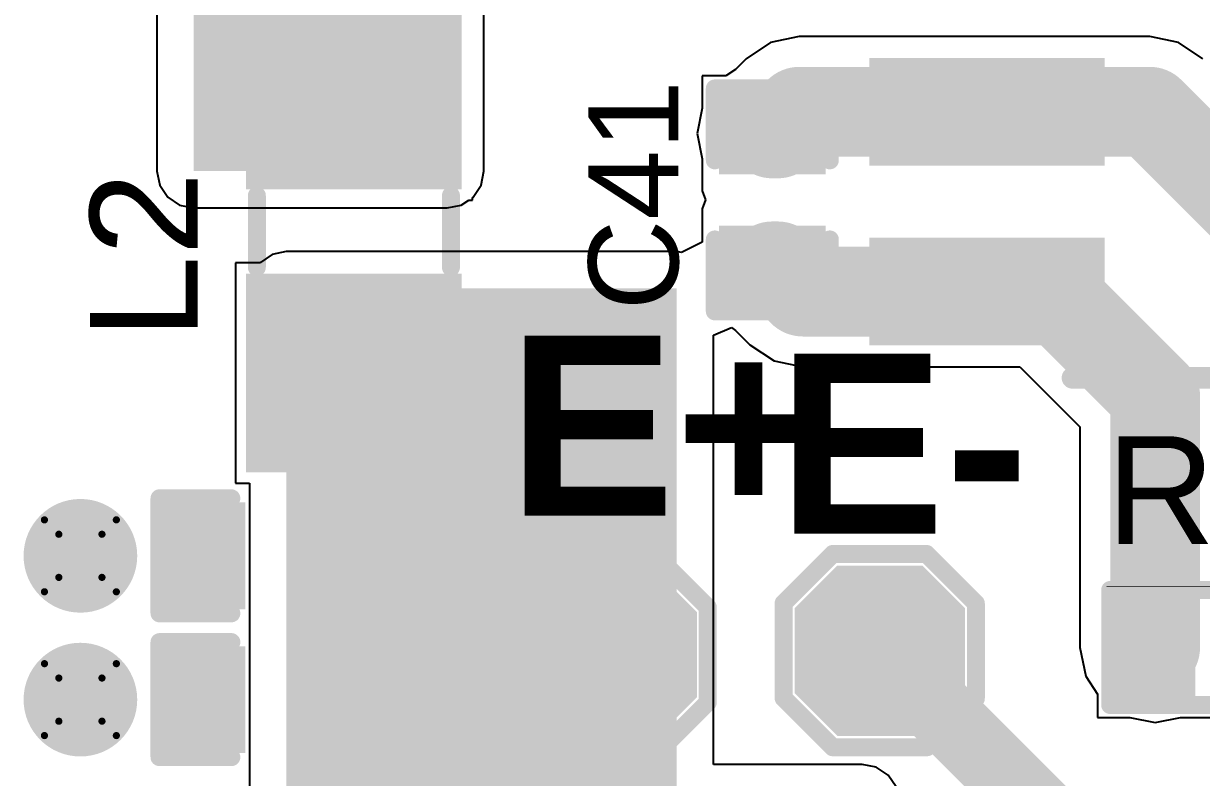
# Model space of a CAD drawing. Header units: inches. Extents: x -6 to 198, y 0 to 119.
# Drawn here: x 21.67 to 29.99, y 6.47 to 11.8 of the extents above; entities that cross this region are included whole.
import ezdxf

# ---------------------------------------------------------------- set-up
doc = ezdxf.new("R2010")
doc.units = ezdxf.units.IN
for name, color, linetype in [('Bottom Layer', 5, 'Continuous'), ('Bottom Solder', 6, 'Continuous'), ('Drill Drawing', 1, 'Continuous'), ('Top Layer', 1, 'Continuous'), ('Top Overlay', 2, 'Continuous'), ('Top Paste', 8, 'Continuous'), ('Top Solder', 216, 'Continuous'), ('Via Holes', 16, 'Continuous')]:
    doc.layers.add(name, color=color, linetype=linetype)
doc.styles.add('Arial', font='', dxfattribs={"height": 0.2})
doc.styles.add('Arial_Bold', font='', dxfattribs={"height": 0.2})
doc.styles.get('Arial').set_extended_font_data('Arial')
doc.styles.get('Arial_Bold').set_extended_font_data('Arial', bold=True)

# ---------------------------------------------------------------- blocks, each defined once
blk = doc.blocks.new('T____________0_5___6')
at = {"layer": 'Top Layer'}
blk.add_hatch(color=1, dxfattribs=at).paths.add_polyline_path([(0.25, 0.5), (-0.25, 0.5), (-0.5, 0.25), (-0.5, -0.25), (-0.25, -0.5), (0.25, -0.5), (0.5, -0.25), (0.5, 0.25)])
at = {"layer": 'Top Paste'}
blk.add_hatch(color=8, dxfattribs=at).paths.add_polyline_path([(0.25, 0.5), (-0.25, 0.5), (-0.5, 0.25), (-0.5, -0.25), (-0.25, -0.5), (0.25, -0.5), (0.5, -0.25), (0.5, 0.25)])
at = {"layer": 'Top Solder'}
blk.add_hatch(color=216, dxfattribs=at).paths.add_polyline_path([(0.3008, 0.6016), (-0.3008, 0.6016), (-0.6016, 0.3008), (-0.6016, -0.3008), (-0.3008, -0.6016), (0.3008, -0.6016), (0.6016, -0.3008), (0.6016, 0.3008)])
at = {"layer": 'Top Overlay'}
for points in [[(-0.3355, 0.6795, 0.127, 0.127, 0), (-0.6819, 0.3332, 0.127, 0.127, 0)], [(-0.3355, 0.6795, 0.127, 0.127, 0), (0.3365, 0.6795, 0.127, 0.127, 0)], [(0.3365, 0.6795, 0.127, 0.127, 0), (0.6836, 0.3324, 0.127, 0.127, 0)], [(-0.6819, 0.3332, 0.127, 0.127, 0), (-0.6819, -0.3341, 0.127, 0.127, 0)], [(0.6836, 0.3324, 0.127, 0.127, 0), (0.6836, -0.3298, 0.127, 0.127, 0)], [(-0.6819, -0.3341, 0.127, 0.127, 0), (-0.3374, -0.6786, 0.127, 0.127, 0)], [(0.6836, -0.3298, 0.127, 0.127, 0), (0.3349, -0.6786, 0.127, 0.127, 0)], [(-0.3374, -0.6786, 0.127, 0.127, 0), (0.3349, -0.6786, 0.127, 0.127, 0)]]:
    blk.add_lwpolyline(points, format="xyseb", dxfattribs=at)
for points in [[(-0.3673, 0.6795, 0.0635, 0.0635, 1), (-0.3038, 0.6795, 0.0635, 0.0635, 1)], [(-0.3673, 0.6795, 0.0635, 0.0635, 1), (-0.3038, 0.6795, 0.0635, 0.0635, 1)], [(0.3047, 0.6795, 0.0635, 0.0635, 1), (0.3682, 0.6795, 0.0635, 0.0635, 1)], [(0.3047, 0.6795, 0.0635, 0.0635, 1), (0.3682, 0.6795, 0.0635, 0.0635, 1)], [(-0.7136, 0.3332, 0.0635, 0.0635, 1), (-0.6501, 0.3332, 0.0635, 0.0635, 1)], [(-0.7136, 0.3332, 0.0635, 0.0635, 1), (-0.6501, 0.3332, 0.0635, 0.0635, 1)], [(0.6519, 0.3324, 0.0635, 0.0635, 1), (0.7154, 0.3324, 0.0635, 0.0635, 1)], [(0.6519, 0.3324, 0.0635, 0.0635, 1), (0.7154, 0.3324, 0.0635, 0.0635, 1)], [(-0.7136, -0.3341, 0.0635, 0.0635, 1), (-0.6501, -0.3341, 0.0635, 0.0635, 1)], [(-0.7136, -0.3341, 0.0635, 0.0635, 1), (-0.6501, -0.3341, 0.0635, 0.0635, 1)], [(0.6519, -0.3298, 0.0635, 0.0635, 1), (0.7154, -0.3298, 0.0635, 0.0635, 1)], [(0.6519, -0.3298, 0.0635, 0.0635, 1), (0.7154, -0.3298, 0.0635, 0.0635, 1)], [(-0.3691, -0.6786, 0.0635, 0.0635, 1), (-0.3056, -0.6786, 0.0635, 0.0635, 1)], [(-0.3691, -0.6786, 0.0635, 0.0635, 1), (-0.3056, -0.6786, 0.0635, 0.0635, 1)], [(0.3031, -0.6786, 0.0635, 0.0635, 1), (0.3666, -0.6786, 0.0635, 0.0635, 1)], [(0.3031, -0.6786, 0.0635, 0.0635, 1), (0.3666, -0.6786, 0.0635, 0.0635, 1)]]:
    blk.add_lwpolyline(points, format="xyseb", close=True, dxfattribs=at)
blk = doc.blocks.new('T____________0_5___7')
at = {"layer": 'Top Layer'}
blk.add_hatch(color=1, dxfattribs=at).paths.add_polyline_path([(0.25, 0.5), (-0.25, 0.5), (-0.5, 0.25), (-0.5, -0.25), (-0.25, -0.5), (0.25, -0.5), (0.5, -0.25), (0.5, 0.25)])
at = {"layer": 'Top Paste'}
blk.add_hatch(color=8, dxfattribs=at).paths.add_polyline_path([(0.25, 0.5), (-0.25, 0.5), (-0.5, 0.25), (-0.5, -0.25), (-0.25, -0.5), (0.25, -0.5), (0.5, -0.25), (0.5, 0.25)])
at = {"layer": 'Top Solder'}
blk.add_hatch(color=216, dxfattribs=at).paths.add_polyline_path([(0.3008, 0.6016), (-0.3008, 0.6016), (-0.6016, 0.3008), (-0.6016, -0.3008), (-0.3008, -0.6016), (0.3008, -0.6016), (0.6016, -0.3008), (0.6016, 0.3008)])
at = {"layer": 'Top Overlay'}
for points in [[(-0.3355, 0.6795, 0.127, 0.127, 0), (-0.6819, 0.3332, 0.127, 0.127, 0)], [(-0.3355, 0.6795, 0.127, 0.127, 0), (0.3365, 0.6795, 0.127, 0.127, 0)], [(0.3365, 0.6795, 0.127, 0.127, 0), (0.6836, 0.3324, 0.127, 0.127, 0)], [(-0.6819, 0.3332, 0.127, 0.127, 0), (-0.6819, -0.3341, 0.127, 0.127, 0)], [(0.6836, 0.3324, 0.127, 0.127, 0), (0.6836, -0.3298, 0.127, 0.127, 0)], [(-0.6819, -0.3341, 0.127, 0.127, 0), (-0.3374, -0.6786, 0.127, 0.127, 0)], [(0.6836, -0.3298, 0.127, 0.127, 0), (0.3349, -0.6786, 0.127, 0.127, 0)], [(-0.3374, -0.6786, 0.127, 0.127, 0), (0.3349, -0.6786, 0.127, 0.127, 0)]]:
    blk.add_lwpolyline(points, format="xyseb", dxfattribs=at)
for points in [[(-0.3673, 0.6795, 0.0635, 0.0635, 1), (-0.3038, 0.6795, 0.0635, 0.0635, 1)], [(-0.3673, 0.6795, 0.0635, 0.0635, 1), (-0.3038, 0.6795, 0.0635, 0.0635, 1)], [(0.3047, 0.6795, 0.0635, 0.0635, 1), (0.3682, 0.6795, 0.0635, 0.0635, 1)], [(0.3047, 0.6795, 0.0635, 0.0635, 1), (0.3682, 0.6795, 0.0635, 0.0635, 1)], [(-0.7136, 0.3332, 0.0635, 0.0635, 1), (-0.6501, 0.3332, 0.0635, 0.0635, 1)], [(-0.7136, 0.3332, 0.0635, 0.0635, 1), (-0.6501, 0.3332, 0.0635, 0.0635, 1)], [(0.6519, 0.3324, 0.0635, 0.0635, 1), (0.7154, 0.3324, 0.0635, 0.0635, 1)], [(0.6519, 0.3324, 0.0635, 0.0635, 1), (0.7154, 0.3324, 0.0635, 0.0635, 1)], [(-0.7136, -0.3341, 0.0635, 0.0635, 1), (-0.6501, -0.3341, 0.0635, 0.0635, 1)], [(-0.7136, -0.3341, 0.0635, 0.0635, 1), (-0.6501, -0.3341, 0.0635, 0.0635, 1)], [(0.6519, -0.3298, 0.0635, 0.0635, 1), (0.7154, -0.3298, 0.0635, 0.0635, 1)], [(0.6519, -0.3298, 0.0635, 0.0635, 1), (0.7154, -0.3298, 0.0635, 0.0635, 1)], [(-0.3691, -0.6786, 0.0635, 0.0635, 1), (-0.3056, -0.6786, 0.0635, 0.0635, 1)], [(-0.3691, -0.6786, 0.0635, 0.0635, 1), (-0.3056, -0.6786, 0.0635, 0.0635, 1)], [(0.3031, -0.6786, 0.0635, 0.0635, 1), (0.3666, -0.6786, 0.0635, 0.0635, 1)], [(0.3031, -0.6786, 0.0635, 0.0635, 1), (0.3666, -0.6786, 0.0635, 0.0635, 1)]]:
    blk.add_lwpolyline(points, format="xyseb", close=True, dxfattribs=at)
blk = doc.blocks.new('C___0402_27')
at = {"layer": 'Top Layer'}
for points in [[(-0.6985, -0.3175), (-0.6985, 0.3175), (-0.2413, 0.3175), (-0.2413, -0.3175)], [(0.2413, -0.3175), (0.2413, 0.3175), (0.6985, 0.3175), (0.6985, -0.3175)]]:
    blk.add_hatch(color=1, dxfattribs=at).paths.add_polyline_path(points)
at = {"layer": 'Top Paste'}
for points in [[(-0.6985, -0.3175), (-0.6985, 0.3175), (-0.2413, 0.3175), (-0.2413, -0.3175)], [(0.2413, -0.3175), (0.2413, 0.3175), (0.6985, 0.3175), (0.6985, -0.3175)]]:
    blk.add_hatch(color=8, dxfattribs=at).paths.add_polyline_path(points)
at = {"layer": 'Top Solder'}
for points in [[(-0.7585, -0.3775), (-0.7585, 0.3775), (-0.1813, 0.3775), (-0.1813, -0.3775)], [(0.1813, -0.3775), (0.1813, 0.3775), (0.7585, 0.3775), (0.7585, -0.3775)]]:
    blk.add_hatch(color=216, dxfattribs=at).paths.add_polyline_path(points)
at = {"layer": 'Top Overlay'}
for points in [[(-0.7874, -0.4064, 0.127, 0.127, 0), (-0.7874, 0.4064, 0.127, 0.127, 0)], [(-0.7874, 0.4064, 0.127, 0.127, 0), (-0.2794, 0.4064, 0.127, 0.127, 0)], [(0.2794, 0.4064, 0.127, 0.127, 0), (0.7874, 0.4064, 0.127, 0.127, 0)], [(0.7874, -0.4064, 0.127, 0.127, 0), (0.7874, 0.4064, 0.127, 0.127, 0)], [(-0.7874, -0.4064, 0.127, 0.127, 0), (-0.2794, -0.4064, 0.127, 0.127, 0)], [(0.2794, -0.4064, 0.127, 0.127, 0), (0.7874, -0.4064, 0.127, 0.127, 0)]]:
    blk.add_lwpolyline(points, format="xyseb", dxfattribs=at)
for points in [[(-0.8191, 0.4064, 0.0635, 0.0635, 1), (-0.7556, 0.4064, 0.0635, 0.0635, 1)], [(-0.8191, 0.4064, 0.0635, 0.0635, 1), (-0.7556, 0.4064, 0.0635, 0.0635, 1)], [(-0.3111, 0.4064, 0.0635, 0.0635, 1), (-0.2477, 0.4064, 0.0635, 0.0635, 1)], [(0.2477, 0.4064, 0.0635, 0.0635, 1), (0.3111, 0.4064, 0.0635, 0.0635, 1)], [(0.7556, 0.4064, 0.0635, 0.0635, 1), (0.8191, 0.4064, 0.0635, 0.0635, 1)], [(0.7556, 0.4064, 0.0635, 0.0635, 1), (0.8191, 0.4064, 0.0635, 0.0635, 1)], [(-0.8191, -0.4064, 0.0635, 0.0635, 1), (-0.7556, -0.4064, 0.0635, 0.0635, 1)], [(-0.8191, -0.4064, 0.0635, 0.0635, 1), (-0.7556, -0.4064, 0.0635, 0.0635, 1)], [(-0.3111, -0.4064, 0.0635, 0.0635, 1), (-0.2477, -0.4064, 0.0635, 0.0635, 1)], [(0.2477, -0.4064, 0.0635, 0.0635, 1), (0.3111, -0.4064, 0.0635, 0.0635, 1)], [(0.7556, -0.4064, 0.0635, 0.0635, 1), (0.8191, -0.4064, 0.0635, 0.0635, 1)], [(0.7556, -0.4064, 0.0635, 0.0635, 1), (0.8191, -0.4064, 0.0635, 0.0635, 1)]]:
    blk.add_lwpolyline(points, format="xyseb", close=True, dxfattribs=at)
blk = doc.blocks.new('SOP_16_29')
at = {"layer": 'Top Layer'}
for points in [[(-3.4556, 4.7244), (-1.9939, 4.7244), (-1.9939, 4.1656), (-3.4556, 4.1656)], [(1.9939, 4.7244), (3.4556, 4.7244), (3.4556, 4.1656), (1.9939, 4.1656)], [(-3.4556, 3.4544), (-1.9939, 3.4544), (-1.9939, 2.8956), (-3.4556, 2.8956)], [(1.9939, 3.4544), (3.4556, 3.4544), (3.4556, 2.8956), (1.9939, 2.8956)], [(-3.4556, 2.1844), (-1.9939, 2.1844), (-1.9939, 1.6256), (-3.4556, 1.6256)], [(1.9939, 2.1844), (3.4556, 2.1844), (3.4556, 1.6256), (1.9939, 1.6256)], [(-3.4556, 0.9144), (-1.9939, 0.9144), (-1.9939, 0.3556), (-3.4556, 0.3556)], [(1.9939, 0.9144), (3.4556, 0.9144), (3.4556, 0.3556), (1.9939, 0.3556)], [(-3.4556, -0.3556), (-1.9939, -0.3556), (-1.9939, -0.9144), (-3.4556, -0.9144)], [(1.9939, -0.3556), (3.4556, -0.3556), (3.4556, -0.9144), (1.9939, -0.9144)], [(-3.4556, -1.6256), (-1.9939, -1.6256), (-1.9939, -2.1844), (-3.4556, -2.1844)], [(1.9939, -1.6256), (3.4556, -1.6256), (3.4556, -2.1844), (1.9939, -2.1844)], [(-3.4556, -2.8956), (-1.9939, -2.8956), (-1.9939, -3.4544), (-3.4556, -3.4544)], [(1.9939, -2.8956), (3.4556, -2.8956), (3.4556, -3.4544), (1.9939, -3.4544)], [(-3.4556, -4.1656), (-1.9939, -4.1656), (-1.9939, -4.7244), (-3.4556, -4.7244)], [(1.9939, -4.1656), (3.4556, -4.1656), (3.4556, -4.7244), (1.9939, -4.7244)]]:
    blk.add_hatch(color=1, dxfattribs=at).paths.add_polyline_path(points)
at = {"layer": 'Top Paste'}
for points in [[(-3.4556, 4.7244), (-1.9939, 4.7244), (-1.9939, 4.1656), (-3.4556, 4.1656)], [(1.9939, 4.7244), (3.4556, 4.7244), (3.4556, 4.1656), (1.9939, 4.1656)], [(-3.4556, 3.4544), (-1.9939, 3.4544), (-1.9939, 2.8956), (-3.4556, 2.8956)], [(1.9939, 3.4544), (3.4556, 3.4544), (3.4556, 2.8956), (1.9939, 2.8956)], [(-3.4556, 2.1844), (-1.9939, 2.1844), (-1.9939, 1.6256), (-3.4556, 1.6256)], [(1.9939, 2.1844), (3.4556, 2.1844), (3.4556, 1.6256), (1.9939, 1.6256)], [(-3.4556, 0.9144), (-1.9939, 0.9144), (-1.9939, 0.3556), (-3.4556, 0.3556)], [(1.9939, 0.9144), (3.4556, 0.9144), (3.4556, 0.3556), (1.9939, 0.3556)], [(-3.4556, -0.3556), (-1.9939, -0.3556), (-1.9939, -0.9144), (-3.4556, -0.9144)], [(1.9939, -0.3556), (3.4556, -0.3556), (3.4556, -0.9144), (1.9939, -0.9144)], [(-3.4556, -1.6256), (-1.9939, -1.6256), (-1.9939, -2.1844), (-3.4556, -2.1844)], [(1.9939, -1.6256), (3.4556, -1.6256), (3.4556, -2.1844), (1.9939, -2.1844)], [(-3.4556, -2.8956), (-1.9939, -2.8956), (-1.9939, -3.4544), (-3.4556, -3.4544)], [(1.9939, -2.8956), (3.4556, -2.8956), (3.4556, -3.4544), (1.9939, -3.4544)], [(-3.4556, -4.1656), (-1.9939, -4.1656), (-1.9939, -4.7244), (-3.4556, -4.7244)], [(1.9939, -4.1656), (3.4556, -4.1656), (3.4556, -4.7244), (1.9939, -4.7244)]]:
    blk.add_hatch(color=8, dxfattribs=at).paths.add_polyline_path(points)
at = {"layer": 'Top Solder'}
for points in [[(-3.5572, 4.826), (-1.8923, 4.826), (-1.8923, 4.064), (-3.5572, 4.064)], [(1.8923, 4.826), (3.5572, 4.826), (3.5572, 4.064), (1.8923, 4.064)], [(-3.5572, 3.556), (-1.8923, 3.556), (-1.8923, 2.794), (-3.5572, 2.794)], [(1.8923, 3.556), (3.5572, 3.556), (3.5572, 2.794), (1.8923, 2.794)], [(-3.5572, 2.286), (-1.8923, 2.286), (-1.8923, 1.524), (-3.5572, 1.524)], [(1.8923, 2.286), (3.5572, 2.286), (3.5572, 1.524), (1.8923, 1.524)], [(-3.5572, 1.016), (-1.8923, 1.016), (-1.8923, 0.254), (-3.5572, 0.254)], [(1.8923, 1.016), (3.5572, 1.016), (3.5572, 0.254), (1.8923, 0.254)], [(-3.5572, -0.254), (-1.8923, -0.254), (-1.8923, -1.016), (-3.5572, -1.016)], [(1.8923, -0.254), (3.5572, -0.254), (3.5572, -1.016), (1.8923, -1.016)], [(-3.5572, -1.524), (-1.8923, -1.524), (-1.8923, -2.286), (-3.5572, -2.286)], [(1.8923, -1.524), (3.5572, -1.524), (3.5572, -2.286), (1.8923, -2.286)], [(-3.5572, -2.794), (-1.8923, -2.794), (-1.8923, -3.556), (-3.5572, -3.556)], [(1.8923, -2.794), (3.5572, -2.794), (3.5572, -3.556), (1.8923, -3.556)], [(-3.5572, -4.064), (-1.8923, -4.064), (-1.8923, -4.826), (-3.5572, -4.826)], [(1.8923, -4.064), (3.5572, -4.064), (3.5572, -4.826), (1.8923, -4.826)]]:
    blk.add_hatch(color=216, dxfattribs=at).paths.add_polyline_path(points)
at = {"layer": 'Top Overlay'}
for points in [[(-2.1209, 5.0546, 0.1524, 0.1524, 0), (2.1209, 5.0546, 0.1524, 0.1524, 0)], [(-3.7846, 4.318, 0.127, 0.127, 0), (-3.7846, 4.572, 0.127, 0.127, 0)], [(-3.7846, 4.572, 0.127, 0.127, 0), (-3.6576, 4.445, 0.127, 0.127, 0)], [(-3.7846, 4.318, 0.127, 0.127, 0), (-3.6576, 4.445, 0.127, 0.127, 0)], [(-2.1209, -5.0546, 0.1524, 0.1524, 0), (2.1209, -5.0546, 0.1524, 0.1524, 0)]]:
    blk.add_lwpolyline(points, format="xyseb", dxfattribs=at)
for points in [[(-2.159, 5.0546, 0.0762, 0.0762, 1), (-2.0828, 5.0546, 0.0762, 0.0762, 1)], [(2.0828, 5.0546, 0.0762, 0.0762, 1), (2.159, 5.0546, 0.0762, 0.0762, 1)], [(-3.8163, 4.572, 0.0635, 0.0635, 1), (-3.7529, 4.572, 0.0635, 0.0635, 1)], [(-3.8163, 4.572, 0.0635, 0.0635, 1), (-3.7529, 4.572, 0.0635, 0.0635, 1)], [(-3.6894, 4.445, 0.0635, 0.0635, 1), (-3.6258, 4.445, 0.0635, 0.0635, 1)], [(-3.6894, 4.445, 0.0635, 0.0635, 1), (-3.6258, 4.445, 0.0635, 0.0635, 1)], [(-3.8163, 4.318, 0.0635, 0.0635, 1), (-3.7529, 4.318, 0.0635, 0.0635, 1)], [(-3.8163, 4.318, 0.0635, 0.0635, 1), (-3.7529, 4.318, 0.0635, 0.0635, 1)], [(-2.159, -5.0546, 0.0762, 0.0762, 1), (-2.0828, -5.0546, 0.0762, 0.0762, 1)], [(2.0828, -5.0546, 0.0762, 0.0762, 1), (2.159, -5.0546, 0.0762, 0.0762, 1)]]:
    blk.add_lwpolyline(points, format="xyseb", close=True, dxfattribs=at)
blk = doc.blocks.new('R___0402_44')
at = {"layer": 'Top Layer'}
for points in [[(-0.6985, -0.3175), (-0.6985, 0.3175), (-0.2413, 0.3175), (-0.2413, -0.3175)], [(0.2413, -0.3175), (0.2413, 0.3175), (0.6985, 0.3175), (0.6985, -0.3175)]]:
    blk.add_hatch(color=1, dxfattribs=at).paths.add_polyline_path(points)
at = {"layer": 'Top Paste'}
for points in [[(-0.6985, -0.3175), (-0.6985, 0.3175), (-0.2413, 0.3175), (-0.2413, -0.3175)], [(0.2413, -0.3175), (0.2413, 0.3175), (0.6985, 0.3175), (0.6985, -0.3175)]]:
    blk.add_hatch(color=8, dxfattribs=at).paths.add_polyline_path(points)
at = {"layer": 'Top Solder'}
for points in [[(-0.7535, -0.3725), (-0.7535, 0.3725), (-0.1863, 0.3725), (-0.1863, -0.3725)], [(0.1863, -0.3725), (0.1863, 0.3725), (0.7535, 0.3725), (0.7535, -0.3725)]]:
    blk.add_hatch(color=216, dxfattribs=at).paths.add_polyline_path(points)
at = {"layer": 'Top Overlay'}
for points in [[(0.7874, 0.4064, 0.127, 0.127, 0), (-0.7874, 0.4064, 0.127, 0.127, 0)], [(-0.7874, 0.4064, 0.127, 0.127, 0), (-0.7874, -0.4064, 0.127, 0.127, 0)], [(0.7874, 0.4064, 0.127, 0.127, 0), (0.7874, -0.4064, 0.127, 0.127, 0)], [(0.7874, -0.4064, 0.127, 0.127, 0), (-0.7874, -0.4064, 0.127, 0.127, 0)], [(0.8128, -0.4318, 0.00323, 0.00323, 0), (-0.8128, -0.4318, 0.00323, 0.00323, 0)]]:
    blk.add_lwpolyline(points, format="xyseb", dxfattribs=at)
for points in [[(-0.8191, 0.4064, 0.0635, 0.0635, 1), (-0.7556, 0.4064, 0.0635, 0.0635, 1)], [(-0.8191, 0.4064, 0.0635, 0.0635, 1), (-0.7556, 0.4064, 0.0635, 0.0635, 1)], [(0.7556, 0.4064, 0.0635, 0.0635, 1), (0.8191, 0.4064, 0.0635, 0.0635, 1)], [(0.7556, 0.4064, 0.0635, 0.0635, 1), (0.8191, 0.4064, 0.0635, 0.0635, 1)], [(-0.8191, -0.4064, 0.0635, 0.0635, 1), (-0.7556, -0.4064, 0.0635, 0.0635, 1)], [(-0.8191, -0.4064, 0.0635, 0.0635, 1), (-0.7556, -0.4064, 0.0635, 0.0635, 1)], [(0.7556, -0.4064, 0.0635, 0.0635, 1), (0.8191, -0.4064, 0.0635, 0.0635, 1)], [(0.7556, -0.4064, 0.0635, 0.0635, 1), (0.8191, -0.4064, 0.0635, 0.0635, 1)], [(-0.8136, -0.4318, 0.00161, 0.00161, 1), (-0.812, -0.4318, 0.00161, 0.00161, 1)], [(0.812, -0.4318, 0.00161, 0.00161, 1), (0.8136, -0.4318, 0.00161, 0.00161, 1)]]:
    blk.add_lwpolyline(points, format="xyseb", close=True, dxfattribs=at)
blk = doc.blocks.new('I___0805_79')
at = {"layer": 'Top Layer'}
for points in [[(-1.6, 0.66), (-0.4, 0.66), (-0.4, -0.66), (-1.6, -0.66)], [(0.4, 0.66), (1.6, 0.66), (1.6, -0.66), (0.4, -0.66)]]:
    blk.add_hatch(color=1, dxfattribs=at).paths.add_polyline_path(points)
at = {"layer": 'Top Paste'}
for points in [[(-1.6, 0.66), (-0.4, 0.66), (-0.4, -0.66), (-1.6, -0.66)], [(0.4, 0.66), (1.6, 0.66), (1.6, -0.66), (0.4, -0.66)]]:
    blk.add_hatch(color=8, dxfattribs=at).paths.add_polyline_path(points)
at = {"layer": 'Top Solder'}
for points in [[(-1.7016, 0.7616), (-0.2984, 0.7616), (-0.2984, -0.7616), (-1.7016, -0.7616)], [(0.2984, 0.7616), (1.7016, 0.7616), (1.7016, -0.7616), (0.2984, -0.7616)]]:
    blk.add_hatch(color=216, dxfattribs=at).paths.add_polyline_path(points)
at = {"layer": 'Top Overlay'}
for points in [[(-0.254, 0.6858, 0.127, 0.127, 0), (0.254, 0.6858, 0.127, 0.127, 0)], [(-0.254, -0.6858, 0.127, 0.127, 0), (0.254, -0.6858, 0.127, 0.127, 0)]]:
    blk.add_lwpolyline(points, format="xyseb", dxfattribs=at)
for points in [[(-0.2857, 0.6858, 0.0635, 0.0635, 1), (-0.2223, 0.6858, 0.0635, 0.0635, 1)], [(0.2223, 0.6858, 0.0635, 0.0635, 1), (0.2857, 0.6858, 0.0635, 0.0635, 1)], [(-0.2857, -0.6858, 0.0635, 0.0635, 1), (-0.2223, -0.6858, 0.0635, 0.0635, 1)], [(0.2223, -0.6858, 0.0635, 0.0635, 1), (0.2857, -0.6858, 0.0635, 0.0635, 1)]]:
    blk.add_lwpolyline(points, format="xyseb", close=True, dxfattribs=at)
blk = doc.blocks.new('C___0402_90')
at = {"layer": 'Top Layer'}
for points in [[(-0.6985, -0.3175), (-0.6985, 0.3175), (-0.2413, 0.3175), (-0.2413, -0.3175)], [(0.2413, -0.3175), (0.2413, 0.3175), (0.6985, 0.3175), (0.6985, -0.3175)]]:
    blk.add_hatch(color=1, dxfattribs=at).paths.add_polyline_path(points)
at = {"layer": 'Top Paste'}
for points in [[(-0.6985, -0.3175), (-0.6985, 0.3175), (-0.2413, 0.3175), (-0.2413, -0.3175)], [(0.2413, -0.3175), (0.2413, 0.3175), (0.6985, 0.3175), (0.6985, -0.3175)]]:
    blk.add_hatch(color=8, dxfattribs=at).paths.add_polyline_path(points)
at = {"layer": 'Top Solder'}
for points in [[(-0.7585, -0.3775), (-0.7585, 0.3775), (-0.1813, 0.3775), (-0.1813, -0.3775)], [(0.1813, -0.3775), (0.1813, 0.3775), (0.7585, 0.3775), (0.7585, -0.3775)]]:
    blk.add_hatch(color=216, dxfattribs=at).paths.add_polyline_path(points)
at = {"layer": 'Top Overlay'}
for points in [[(-0.7874, 0.4064, 0.127, 0.127, 0), (-0.2794, 0.4064, 0.127, 0.127, 0)], [(-0.7874, 0.4064, 0.127, 0.127, 0), (-0.7874, -0.4064, 0.127, 0.127, 0)], [(0.2794, 0.4064, 0.127, 0.127, 0), (0.7874, 0.4064, 0.127, 0.127, 0)], [(0.7874, 0.4064, 0.127, 0.127, 0), (0.7874, -0.4064, 0.127, 0.127, 0)], [(-0.7874, -0.4064, 0.127, 0.127, 0), (-0.2794, -0.4064, 0.127, 0.127, 0)], [(0.2794, -0.4064, 0.127, 0.127, 0), (0.7874, -0.4064, 0.127, 0.127, 0)]]:
    blk.add_lwpolyline(points, format="xyseb", dxfattribs=at)
for points in [[(-0.8191, 0.4064, 0.0635, 0.0635, 1), (-0.7556, 0.4064, 0.0635, 0.0635, 1)], [(-0.8191, 0.4064, 0.0635, 0.0635, 1), (-0.7556, 0.4064, 0.0635, 0.0635, 1)], [(-0.3111, 0.4064, 0.0635, 0.0635, 1), (-0.2477, 0.4064, 0.0635, 0.0635, 1)], [(0.2477, 0.4064, 0.0635, 0.0635, 1), (0.3111, 0.4064, 0.0635, 0.0635, 1)], [(0.7556, 0.4064, 0.0635, 0.0635, 1), (0.8191, 0.4064, 0.0635, 0.0635, 1)], [(0.7556, 0.4064, 0.0635, 0.0635, 1), (0.8191, 0.4064, 0.0635, 0.0635, 1)], [(-0.8191, -0.4064, 0.0635, 0.0635, 1), (-0.7556, -0.4064, 0.0635, 0.0635, 1)], [(-0.8191, -0.4064, 0.0635, 0.0635, 1), (-0.7556, -0.4064, 0.0635, 0.0635, 1)], [(-0.3111, -0.4064, 0.0635, 0.0635, 1), (-0.2477, -0.4064, 0.0635, 0.0635, 1)], [(0.2477, -0.4064, 0.0635, 0.0635, 1), (0.3111, -0.4064, 0.0635, 0.0635, 1)], [(0.7556, -0.4064, 0.0635, 0.0635, 1), (0.8191, -0.4064, 0.0635, 0.0635, 1)], [(0.7556, -0.4064, 0.0635, 0.0635, 1), (0.8191, -0.4064, 0.0635, 0.0635, 1)]]:
    blk.add_lwpolyline(points, format="xyseb", close=True, dxfattribs=at)
blk = doc.blocks.new('C___0402_105')
at = {"layer": 'Top Layer'}
for points in [[(-0.6985, -0.3175), (-0.6985, 0.3175), (-0.2413, 0.3175), (-0.2413, -0.3175)], [(0.2413, -0.3175), (0.2413, 0.3175), (0.6985, 0.3175), (0.6985, -0.3175)]]:
    blk.add_hatch(color=1, dxfattribs=at).paths.add_polyline_path(points)
at = {"layer": 'Top Paste'}
for points in [[(-0.6985, -0.3175), (-0.6985, 0.3175), (-0.2413, 0.3175), (-0.2413, -0.3175)], [(0.2413, -0.3175), (0.2413, 0.3175), (0.6985, 0.3175), (0.6985, -0.3175)]]:
    blk.add_hatch(color=8, dxfattribs=at).paths.add_polyline_path(points)
at = {"layer": 'Top Solder'}
for points in [[(-0.7585, -0.3775), (-0.7585, 0.3775), (-0.1813, 0.3775), (-0.1813, -0.3775)], [(0.1813, -0.3775), (0.1813, 0.3775), (0.7585, 0.3775), (0.7585, -0.3775)]]:
    blk.add_hatch(color=216, dxfattribs=at).paths.add_polyline_path(points)
at = {"layer": 'Top Overlay'}
for points in [[(-0.7874, 0.4064, 0.127, 0.127, 0), (-0.7874, -0.4064, 0.127, 0.127, 0)], [(-0.2794, 0.4064, 0.127, 0.127, 0), (-0.7874, 0.4064, 0.127, 0.127, 0)], [(0.7874, 0.4064, 0.127, 0.127, 0), (0.2794, 0.4064, 0.127, 0.127, 0)], [(0.7874, 0.4064, 0.127, 0.127, 0), (0.7874, -0.4064, 0.127, 0.127, 0)], [(-0.2794, -0.4064, 0.127, 0.127, 0), (-0.7874, -0.4064, 0.127, 0.127, 0)], [(0.7874, -0.4064, 0.127, 0.127, 0), (0.2794, -0.4064, 0.127, 0.127, 0)]]:
    blk.add_lwpolyline(points, format="xyseb", dxfattribs=at)
for points in [[(-0.8191, 0.4064, 0.0635, 0.0635, 1), (-0.7556, 0.4064, 0.0635, 0.0635, 1)], [(-0.8191, 0.4064, 0.0635, 0.0635, 1), (-0.7556, 0.4064, 0.0635, 0.0635, 1)], [(-0.3111, 0.4064, 0.0635, 0.0635, 1), (-0.2477, 0.4064, 0.0635, 0.0635, 1)], [(0.2477, 0.4064, 0.0635, 0.0635, 1), (0.3111, 0.4064, 0.0635, 0.0635, 1)], [(0.7556, 0.4064, 0.0635, 0.0635, 1), (0.8191, 0.4064, 0.0635, 0.0635, 1)], [(0.7556, 0.4064, 0.0635, 0.0635, 1), (0.8191, 0.4064, 0.0635, 0.0635, 1)], [(-0.8191, -0.4064, 0.0635, 0.0635, 1), (-0.7556, -0.4064, 0.0635, 0.0635, 1)], [(-0.8191, -0.4064, 0.0635, 0.0635, 1), (-0.7556, -0.4064, 0.0635, 0.0635, 1)], [(-0.3111, -0.4064, 0.0635, 0.0635, 1), (-0.2477, -0.4064, 0.0635, 0.0635, 1)], [(0.2477, -0.4064, 0.0635, 0.0635, 1), (0.3111, -0.4064, 0.0635, 0.0635, 1)], [(0.7556, -0.4064, 0.0635, 0.0635, 1), (0.8191, -0.4064, 0.0635, 0.0635, 1)], [(0.7556, -0.4064, 0.0635, 0.0635, 1), (0.8191, -0.4064, 0.0635, 0.0635, 1)]]:
    blk.add_lwpolyline(points, format="xyseb", close=True, dxfattribs=at)

msp = doc.modelspace()

# ---------------------------------------------------------------- hatches: boundary and pattern name
at = {"layer": 'Bottom Layer'}
h = msp.add_hatch(color=5, dxfattribs=at)
edge = h.paths.add_edge_path()
edge.add_arc((22.0726, 8.0391), 0.3, 0, 360)
h = msp.add_hatch(color=5, dxfattribs=at)
edge = h.paths.add_edge_path()
edge.add_arc((22.0726, 7.0231), 0.3, 0, 360)
at = {"layer": 'Bottom Solder'}
h = msp.add_hatch(color=6, dxfattribs=at)
edge = h.paths.add_edge_path()
edge.add_arc((22.0726, 8.0391), 0.4016, 0, 360)
h = msp.add_hatch(color=6, dxfattribs=at)
edge = h.paths.add_edge_path()
edge.add_arc((22.0726, 7.0231), 0.4016, 0, 360)
at = {"layer": 'Top Layer'}
for points in [[(22.8726, 10.7569), (23.8621, 10.7569), (23.8621, 16.764), (22.8726, 16.764)], [(22.8726, 10.7569), (24.6653, 10.7569), (24.6653, 11.9124), (22.8726, 11.9124)], [(23.5273, 2.1068), (26.2865, 2.1068), (26.2865, 9.929), (23.5273, 9.929)]]:
    msp.add_hatch(color=1, dxfattribs=at).paths.add_polyline_path(points)
h = msp.add_hatch(color=1, dxfattribs=at)
edge = h.paths.add_edge_path()
edge.add_arc((22.0726, 8.0391), 0.3, 0, 360)
h = msp.add_hatch(color=1, dxfattribs=at)
edge = h.paths.add_edge_path()
edge.add_arc((22.0726, 7.0231), 0.3, 0, 360)
at = {"layer": 'Top Solder'}
h = msp.add_hatch(color=216, dxfattribs=at)
edge = h.paths.add_edge_path()
edge.add_arc((22.0726, 8.0391), 0.4016, 0, 360)
h = msp.add_hatch(color=216, dxfattribs=at)
edge = h.paths.add_edge_path()
edge.add_arc((22.0726, 7.0231), 0.4016, 0, 360)
at = {"layer": 'Via Holes'}
h = msp.add_hatch(color=7, dxfattribs=at)
edge = h.paths.add_edge_path()
edge.add_arc((22.0726, 8.0391), 0.15, 0, 360)
h = msp.add_hatch(color=7, dxfattribs=at)
edge = h.paths.add_edge_path()
edge.add_arc((22.0726, 7.0231), 0.15, 0, 360)

# ---------------------------------------------------------------- linework, layer by layer
at = {"layer": 'Drill Drawing'}
for points in [[(21.8186, 8.2931, 0.0508, 0.0508, 0), (22.3266, 8.2931, 0.0508, 0.0508, 0)], [(21.8186, 7.7851, 0.0508, 0.0508, 0), (21.8186, 8.2931, 0.0508, 0.0508, 0)], [(22.3266, 7.7851, 0.0508, 0.0508, 0), (22.3266, 8.2931, 0.0508, 0.0508, 0)], [(21.9202, 8.1915, 0.0508, 0.0508, 0), (22.225, 8.1915, 0.0508, 0.0508, 0)], [(21.9202, 7.8867, 0.0508, 0.0508, 0), (21.9202, 8.1915, 0.0508, 0.0508, 0)], [(22.225, 7.8867, 0.0508, 0.0508, 0), (22.225, 8.1915, 0.0508, 0.0508, 0)], [(21.9202, 7.8867, 0.0508, 0.0508, 0), (22.225, 7.8867, 0.0508, 0.0508, 0)], [(21.8186, 7.7851, 0.0508, 0.0508, 0), (22.3266, 7.7851, 0.0508, 0.0508, 0)], [(21.8186, 7.2771, 0.0508, 0.0508, 0), (22.3266, 7.2771, 0.0508, 0.0508, 0)], [(21.8186, 6.7691, 0.0508, 0.0508, 0), (21.8186, 7.2771, 0.0508, 0.0508, 0)], [(22.3266, 6.7691, 0.0508, 0.0508, 0), (22.3266, 7.2771, 0.0508, 0.0508, 0)], [(21.9202, 7.1755, 0.0508, 0.0508, 0), (22.225, 7.1755, 0.0508, 0.0508, 0)], [(21.9202, 6.8707, 0.0508, 0.0508, 0), (21.9202, 7.1755, 0.0508, 0.0508, 0)], [(22.225, 6.8707, 0.0508, 0.0508, 0), (22.225, 7.1755, 0.0508, 0.0508, 0)], [(21.9202, 6.8707, 0.0508, 0.0508, 0), (22.225, 6.8707, 0.0508, 0.0508, 0)], [(21.8186, 6.7691, 0.0508, 0.0508, 0), (22.3266, 6.7691, 0.0508, 0.0508, 0)]]:
    msp.add_lwpolyline(points, format="xyseb", dxfattribs=at)
for points in [[(21.8059, 8.2931, 0.0254, 0.0254, 1), (21.8313, 8.2931, 0.0254, 0.0254, 1)], [(21.8059, 8.2931, 0.0254, 0.0254, 1), (21.8313, 8.2931, 0.0254, 0.0254, 1)], [(22.3139, 8.2931, 0.0254, 0.0254, 1), (22.3393, 8.2931, 0.0254, 0.0254, 1)], [(22.3139, 8.2931, 0.0254, 0.0254, 1), (22.3393, 8.2931, 0.0254, 0.0254, 1)], [(21.9075, 8.1915, 0.0254, 0.0254, 1), (21.9329, 8.1915, 0.0254, 0.0254, 1)], [(21.9075, 8.1915, 0.0254, 0.0254, 1), (21.9329, 8.1915, 0.0254, 0.0254, 1)], [(22.2123, 8.1915, 0.0254, 0.0254, 1), (22.2377, 8.1915, 0.0254, 0.0254, 1)], [(22.2123, 8.1915, 0.0254, 0.0254, 1), (22.2377, 8.1915, 0.0254, 0.0254, 1)], [(21.9075, 7.8867, 0.0254, 0.0254, 1), (21.9329, 7.8867, 0.0254, 0.0254, 1)], [(21.9075, 7.8867, 0.0254, 0.0254, 1), (21.9329, 7.8867, 0.0254, 0.0254, 1)], [(22.2123, 7.8867, 0.0254, 0.0254, 1), (22.2377, 7.8867, 0.0254, 0.0254, 1)], [(22.2123, 7.8867, 0.0254, 0.0254, 1), (22.2377, 7.8867, 0.0254, 0.0254, 1)], [(21.8059, 7.7851, 0.0254, 0.0254, 1), (21.8313, 7.7851, 0.0254, 0.0254, 1)], [(21.8059, 7.7851, 0.0254, 0.0254, 1), (21.8313, 7.7851, 0.0254, 0.0254, 1)], [(22.3139, 7.7851, 0.0254, 0.0254, 1), (22.3393, 7.7851, 0.0254, 0.0254, 1)], [(22.3139, 7.7851, 0.0254, 0.0254, 1), (22.3393, 7.7851, 0.0254, 0.0254, 1)], [(21.8059, 7.2771, 0.0254, 0.0254, 1), (21.8313, 7.2771, 0.0254, 0.0254, 1)], [(21.8059, 7.2771, 0.0254, 0.0254, 1), (21.8313, 7.2771, 0.0254, 0.0254, 1)], [(22.3139, 7.2771, 0.0254, 0.0254, 1), (22.3393, 7.2771, 0.0254, 0.0254, 1)], [(22.3139, 7.2771, 0.0254, 0.0254, 1), (22.3393, 7.2771, 0.0254, 0.0254, 1)], [(21.9075, 7.1755, 0.0254, 0.0254, 1), (21.9329, 7.1755, 0.0254, 0.0254, 1)], [(21.9075, 7.1755, 0.0254, 0.0254, 1), (21.9329, 7.1755, 0.0254, 0.0254, 1)], [(22.2123, 7.1755, 0.0254, 0.0254, 1), (22.2377, 7.1755, 0.0254, 0.0254, 1)], [(22.2123, 7.1755, 0.0254, 0.0254, 1), (22.2377, 7.1755, 0.0254, 0.0254, 1)], [(21.9075, 6.8707, 0.0254, 0.0254, 1), (21.9329, 6.8707, 0.0254, 0.0254, 1)], [(21.9075, 6.8707, 0.0254, 0.0254, 1), (21.9329, 6.8707, 0.0254, 0.0254, 1)], [(22.2123, 6.8707, 0.0254, 0.0254, 1), (22.2377, 6.8707, 0.0254, 0.0254, 1)], [(22.2123, 6.8707, 0.0254, 0.0254, 1), (22.2377, 6.8707, 0.0254, 0.0254, 1)], [(21.8059, 6.7691, 0.0254, 0.0254, 1), (21.8313, 6.7691, 0.0254, 0.0254, 1)], [(21.8059, 6.7691, 0.0254, 0.0254, 1), (21.8313, 6.7691, 0.0254, 0.0254, 1)], [(22.3139, 6.7691, 0.0254, 0.0254, 1), (22.3393, 6.7691, 0.0254, 0.0254, 1)], [(22.3139, 6.7691, 0.0254, 0.0254, 1), (22.3393, 6.7691, 0.0254, 0.0254, 1)]]:
    msp.add_lwpolyline(points, format="xyseb", close=True, dxfattribs=at)
at = {"layer": 'Top Layer'}
for p, q in [((22.6136, 11.9124), (22.6136, 10.7569)), ((24.9242, 10.7569), (24.9242, 11.9124)), ((26.9494, 11.6665), (26.7772, 11.5514)), ((27.1526, 11.7069), (26.9494, 11.6665)), ((29.6291, 11.7069), (27.1526, 11.7069)), ((27.1526, 11.7069), (27.1526, 11.7069)), ((29.8323, 11.6665), (29.6291, 11.7069)), ((29.6291, 11.7069), (29.6291, 11.7069)), ((30.0045, 11.5514), (29.8323, 11.6665)), ((26.7772, 11.5514), (26.7015, 11.4757)), ((26.7772, 11.5514), (26.7772, 11.5514)), ((26.6331, 11.43), (26.4668, 11.43)), ((26.4668, 11.43), (26.4668, 11.2026)), ((26.7015, 11.4757), (26.6331, 11.43)), ((26.4668, 11.2026), (26.4312, 11.0236)), ((26.4312, 11.0236), (26.4668, 10.8446)), ((26.4668, 10.8446), (26.4668, 10.6172)), ((22.6136, 10.7569), (22.6333, 10.6578)), ((24.9045, 10.6578), (24.9242, 10.7569)), ((22.6333, 10.6578), (22.6895, 10.5738)), ((24.8484, 10.5738), (24.9045, 10.6578)), ((22.6895, 10.5738), (22.7735, 10.5176)), ((24.8431, 10.5702), (24.8484, 10.5738)), ((26.4668, 10.6172), (26.4668, 10.6172)), ((26.4668, 10.6172), (26.4905, 10.5537)), ((22.7735, 10.5176), (22.8726, 10.4979)), ((22.8726, 10.4979), (24.6653, 10.4979)), ((24.6653, 10.4979), (24.7644, 10.5176)), ((24.7644, 10.5176), (24.8169, 10.5527)), ((24.8169, 10.5527), (24.8431, 10.5527)), ((24.8431, 10.5527), (24.8431, 10.5702)), ((26.4905, 10.5537), (26.4668, 10.4902)), ((26.4668, 10.4902), (26.4668, 10.4902)), ((26.4668, 10.4902), (26.4668, 10.2628)), ((26.4655, 10.256), (26.3211, 10.1811)), ((26.4668, 10.2628), (26.4655, 10.256)), ((23.4282, 10.1683), (23.3442, 10.1122)), ((23.5273, 10.188), (23.4282, 10.1683)), ((26.2865, 10.188), (23.5273, 10.188)), ((26.3211, 10.1811), (26.2865, 10.188)), ((23.3416, 10.1083), (23.1675, 10.1083)), ((23.1675, 10.1083), (23.1675, 8.5527)), ((23.3442, 10.1122), (23.3416, 10.1083)), ((26.5455, 9.5974), (26.6725, 9.6511)), ((26.5455, 6.5658), (26.5455, 9.5974)), ((26.6725, 9.6511), (26.7015, 9.6317)), ((26.7015, 9.6317), (26.8026, 9.5306)), ((26.8026, 9.5306), (26.9748, 9.4155)), ((26.9748, 9.4155), (27.178, 9.3751)), ((27.178, 9.3751), (27.178, 9.3751)), ((27.178, 9.3751), (28.7107, 9.3751)), ((28.7107, 9.3751), (29.1363, 8.9495)), ((29.1363, 8.9495), (29.1363, 7.3914)), ((23.1675, 8.5527), (23.2683, 8.5527)), ((23.2683, 8.5527), (23.2683, 2.1068)), ((29.1363, 7.3914), (29.1767, 7.1882)), ((29.1767, 7.1882), (29.2608, 7.0624)), ((29.2608, 7.0624), (29.2608, 6.8961)), ((29.2608, 6.8961), (29.4882, 6.8961)), ((29.4882, 6.8961), (29.6672, 6.8605)), ((29.6672, 6.8605), (29.8462, 6.8961)), ((29.8462, 6.8961), (30.0736, 6.8961)), ((27.5971, 6.5658), (26.5455, 6.5658)), ((27.6962, 6.5461), (27.5971, 6.5658)), ((27.7802, 6.4899), (27.6962, 6.5461)), ((27.8364, 6.4059), (27.7802, 6.4899))]:
    msp.add_line(p, q, dxfattribs=at)
for points in [[(27.0002, 11.0236, 0.635, 0.635, 0), (27.1526, 11.176, 0.635, 0.635, 0)], [(27.1526, 11.176, 0.635, 0.635, 0), (29.6291, 11.176, 0.635, 0.635, 0)], [(29.6291, 11.176, 0.635, 0.635, 0), (32.1564, 8.6487, 0.635, 0.635, 0)], [(26.9621, 11.0236, 0.635, 0.635, 0), (27.0002, 11.0236, 0.635, 0.635, 0)], [(26.9621, 10.0838, 0.635, 0.635, 0), (27.0002, 10.0838, 0.635, 0.635, 0)], [(27.0002, 10.0838, 0.635, 0.635, 0), (27.178, 9.906, 0.635, 0.635, 0)], [(27.178, 9.906, 0.635, 0.635, 0), (28.4791, 9.906, 0.635, 0.635, 0)], [(28.4791, 9.906, 0.635, 0.635, 0), (28.9306, 9.906, 0.635, 0.635, 0)], [(28.9306, 9.906, 0.635, 0.635, 0), (29.6672, 9.1694, 0.635, 0.635, 0)], [(24.4713, 9.3124, 0.508, 0.508, 0), (24.5681, 9.2156, 0.508, 0.508, 0)], [(24.5681, 8.1217, 0.508, 0.508, 0), (24.5681, 9.2156, 0.508, 0.508, 0)], [(29.6672, 7.3914, 0.635, 0.635, 0), (29.6672, 9.1694, 0.635, 0.635, 0)], [(24.5681, 8.1217, 0.508, 0.508, 0), (24.6507, 8.0391, 0.508, 0.508, 0)], [(27.7218, 7.3686, 0.508, 0.508, 0), (28.8876, 6.2028, 0.508, 0.508, 0)]]:
    msp.add_lwpolyline(points, format="xyseb", dxfattribs=at)
for points in [[(26.9938, 11.176, 0.3175, 0.3175, 1), (27.3114, 11.176, 0.3175, 0.3175, 1)], [(26.9938, 11.176, 0.3175, 0.3175, 1), (27.3114, 11.176, 0.3175, 0.3175, 1)], [(29.4703, 11.176, 0.3175, 0.3175, 1), (29.7878, 11.176, 0.3175, 0.3175, 1)], [(29.4703, 11.176, 0.3175, 0.3175, 1), (29.7878, 11.176, 0.3175, 0.3175, 1)], [(26.8033, 11.0236, 0.3175, 0.3175, 1), (27.1209, 11.0236, 0.3175, 0.3175, 1)], [(26.8414, 11.0236, 0.3175, 0.3175, 1), (27.159, 11.0236, 0.3175, 0.3175, 1)], [(26.8414, 11.0236, 0.3175, 0.3175, 1), (27.159, 11.0236, 0.3175, 0.3175, 1)], [(26.8033, 10.0838, 0.3175, 0.3175, 1), (27.1209, 10.0838, 0.3175, 0.3175, 1)], [(26.8414, 10.0838, 0.3175, 0.3175, 1), (27.159, 10.0838, 0.3175, 0.3175, 1)], [(26.8414, 10.0838, 0.3175, 0.3175, 1), (27.159, 10.0838, 0.3175, 0.3175, 1)], [(27.0192, 9.906, 0.3175, 0.3175, 1), (27.3367, 9.906, 0.3175, 0.3175, 1)], [(27.0192, 9.906, 0.3175, 0.3175, 1), (27.3367, 9.906, 0.3175, 0.3175, 1)], [(28.3204, 9.906, 0.3175, 0.3175, 1), (28.6379, 9.906, 0.3175, 0.3175, 1)], [(28.3204, 9.906, 0.3175, 0.3175, 1), (28.6379, 9.906, 0.3175, 0.3175, 1)], [(28.7718, 9.906, 0.3175, 0.3175, 1), (29.0893, 9.906, 0.3175, 0.3175, 1)], [(28.7718, 9.906, 0.3175, 0.3175, 1), (29.0893, 9.906, 0.3175, 0.3175, 1)], [(24.3443, 9.3124, 0.254, 0.254, 1), (24.5983, 9.3124, 0.254, 0.254, 1)], [(24.4411, 9.2156, 0.254, 0.254, 1), (24.6951, 9.2156, 0.254, 0.254, 1)], [(24.4411, 9.2156, 0.254, 0.254, 1), (24.6951, 9.2156, 0.254, 0.254, 1)], [(29.5084, 9.1694, 0.3175, 0.3175, 1), (29.8259, 9.1694, 0.3175, 0.3175, 1)], [(29.5084, 9.1694, 0.3175, 0.3175, 1), (29.8259, 9.1694, 0.3175, 0.3175, 1)], [(24.4411, 8.1217, 0.254, 0.254, 1), (24.6951, 8.1217, 0.254, 0.254, 1)], [(24.4411, 8.1217, 0.254, 0.254, 1), (24.6951, 8.1217, 0.254, 0.254, 1)], [(24.5237, 8.0391, 0.254, 0.254, 1), (24.7777, 8.0391, 0.254, 0.254, 1)], [(29.5084, 7.3914, 0.3175, 0.3175, 1), (29.8259, 7.3914, 0.3175, 0.3175, 1)], [(27.5948, 7.3686, 0.254, 0.254, 1), (27.8488, 7.3686, 0.254, 0.254, 1)]]:
    msp.add_lwpolyline(points, format="xyseb", close=True, dxfattribs=at)

# ---------------------------------------------------------------- block references
for name, p in [('SOP_16_29', (31.2039, 14.351)), ('C___0402_27', (23.4188, 8.0391))]:
    msp.add_blockref(name, p)
for name, p, rotation in [('I___0805_79', (24.0053, 10.3305), 90), ('C___0402_90', (26.9621, 10.5537), 90), ('T____________0_5___7', (25.8277, 7.3406), 90), ('T____________0_5___6', (27.7218, 7.3686), 90), ('R___0402_44', (30.1371, 7.3914), 180), ('C___0402_105', (23.4188, 7.0231), 180)]:
    msp.add_blockref(name, p, dxfattribs=dict(rotation=rotation))

# ---------------------------------------------------------------- texts
at = {"layer": 'Top Overlay', "style": 'Arial'}
for s, height, p in [('C41', 0.635, (26.2977, 9.7731)), ('L2', 0.762, (22.9017, 9.5687))]:
    msp.add_text(s, height=height, rotation=90, dxfattribs=at).set_placement(p)
at = {"layer": 'Top Overlay'}
for s, height, style, p in [('E+', 1.27, 'Arial_Bold', (25.093, 8.3233)), ('E-', 1.27, 'Arial_Bold', (27.0002, 8.1963)), ('R26', 0.762, 'Arial', (29.323, 8.1224))]:
    msp.add_text(s, height=height, dxfattribs=dict(at, style=style)).set_placement(p)

doc.saveas('drawing.dxf')
